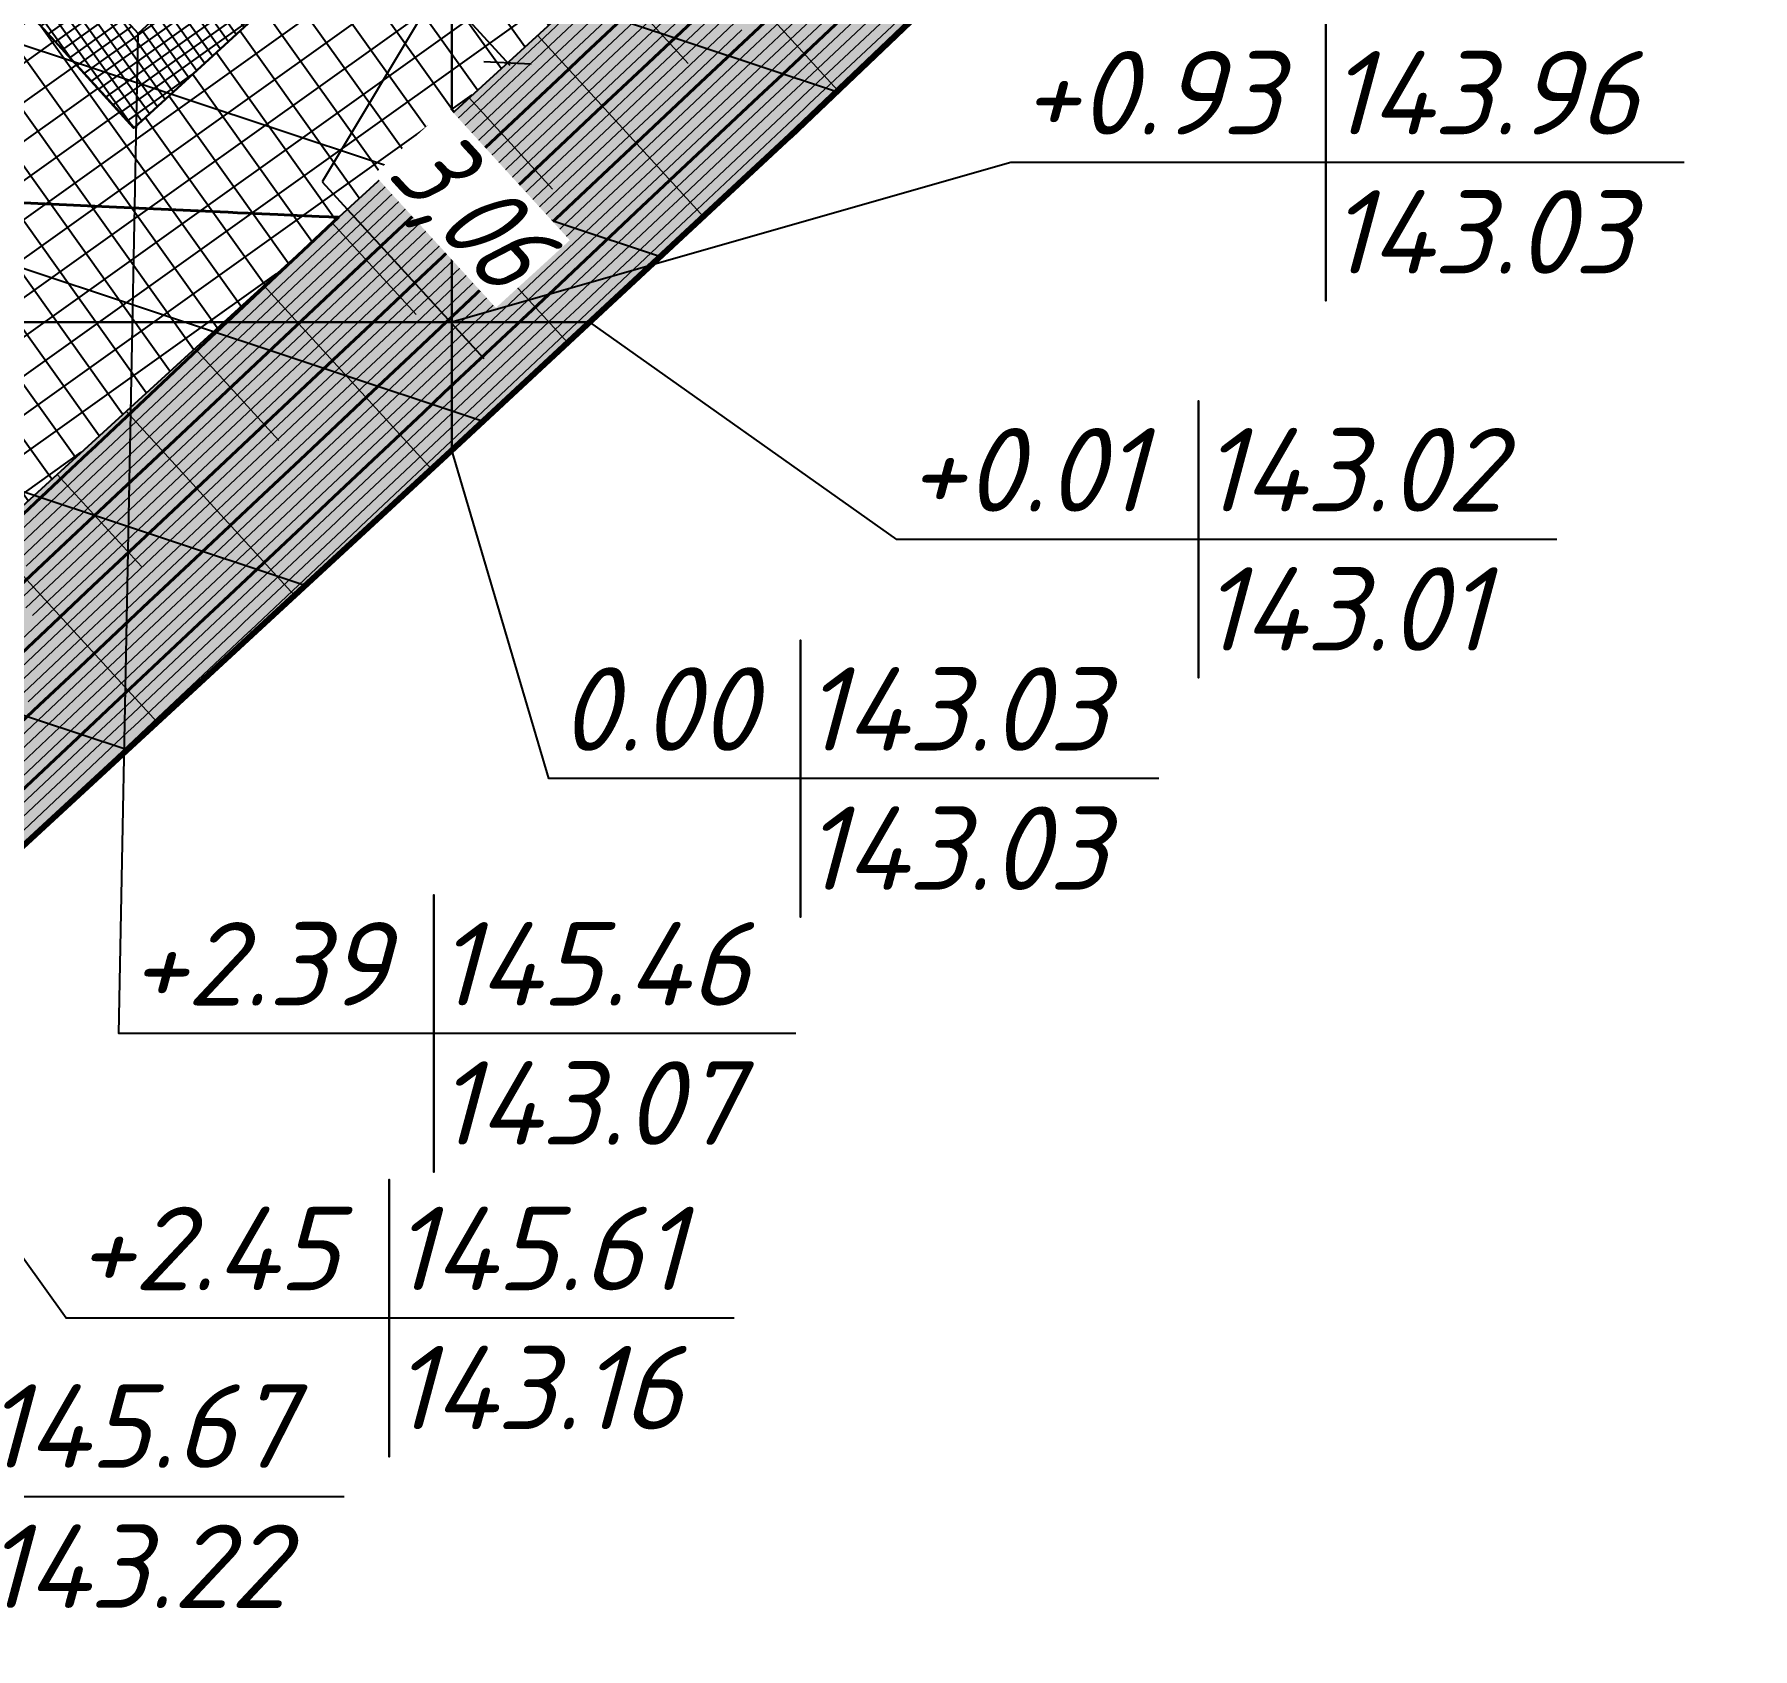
# Model space of a CAD drawing. Header units: metres. Extents: x 2302534 to 2308412, y 452340 to 454783.
# Drawn here: x 2308068.33 to 2308094.05, y 454446.89 to 454471.06 of the extents above; entities that cross this region are included whole.
import ezdxf

# ---------------------------------------------------------------- set-up
doc = ezdxf.new("R2010")
doc.units = ezdxf.units.M
doc.linetypes.add('ACAD_ISO02W100', pattern=[15, 12, -3])
for name, color, linetype, lineweight in [('280_ПОР_Откосы планировки', 250, 'Continuous', 20), ('ГП_АД том 3.2.6', 250, 'Continuous', 40), ('ГП_Борт_БР100.20.8', 15, 'Continuous', 30), ('ГП_ВП', 1, 'Continuous', 40), ('ГП_Границы ЗУ', 1, 'Continuous', 50), ('ПП_Дорога_Покрытия_Откос', 3, 'Continuous', 9)]:
    doc.layers.add(name, color=color, linetype=linetype, lineweight=lineweight)
for name, color, linetype in [('АД_серый', 250, 'Continuous'), ('ГП_здания', 7, 'Continuous'), ('ГП_ПЗМ', 7, 'Continuous'), ('ГП_ПЗМ @ 0.5 (1)', 7, 'Continuous'), ('ГП_Размеры проезд', 7, 'Continuous'), ('ПП_Дорога_Покрытия_Газон', 3, 'Continuous')]:
    doc.layers.add(name, color=color, linetype=linetype)
doc.layers.add('ГП_Штриховка отмостки', color=7, linetype='Continuous', true_color=0xfbfccf)
doc.styles.add('ASML', font='isocpeui.ttf')
doc.styles.add('Ck_rus', font='isocpeur.ttf', dxfattribs={"width": 0.8, "oblique": 15, "height": 2.5})
doc.styles.add('СПДС', font='isocpeur.ttf')
doc.dimstyles.new('Ck_Линейный р-р', dxfattribs={"dimscale": 0, "dimtxt": 2.5, "dimasz": 1, "dimexe": 0.5, "dimexo": 0.5, "dimtad": 1, "dimzin": 1, "dimtxsty": 'Ck_rus', "dimblk": 'OBLIQUE', "dimcen": 0, "dimdle": 0.1, "dimadec": 0, "dimazin": 0, "dimtfac": 1, "dimtofl": 0, "dimtmove": 1, "dimatfit": 3, "dimfxl": 1, "dimarcsym": 0})

# ---------------------------------------------------------------- blocks, each defined once
blk = doc.blocks.new('АД 3.2.6')
at = {"layer": 'АД_серый'}
h = blk.add_hatch(dxfattribs=at)
h.set_pattern_fill('ANSI37', color=256, scale=0.25)
h.set_pattern_definition([(45, (-2306981.54755, -453219.10406), (-0.56126600757, 0.56126600757), []), (135, (-2306981.54755, -453219.10406), (-0.56126600757, -0.56126600757), [])])
edge = h.paths.add_edge_path()
edge.add_line((1447.455, 1552.309), (1448.993, 1553.496))
edge.add_line((1448.993, 1553.496), (1448.069, 1554.678))
edge.add_line((1448.069, 1554.678), (1446.517, 1553.48))
edge.add_arc((1539.264, 1427.399), 156.52, 126.33875, 128.59765)
edge.add_line((1441.62, 1549.726), (1440.286, 1548.661))
edge.add_line((1440.286, 1548.661), (1432.438, 1542.427))
edge.add_line((1432.438, 1542.427), (1424.532, 1535.683))
edge.add_line((1424.532, 1535.683), (1399.624, 1514.545))
edge.add_line((1399.624, 1514.545), (1338.629, 1462.78))
edge.add_line((1338.629, 1462.78), (1277.634, 1411.016))
edge.add_arc((2570.054, -111.698), 1997.25, 130.323304, 132.475114)
edge.add_line((1221.371, 1361.415), (1158.76, 1304.093))
edge.add_line((1158.76, 1304.093), (1121.882, 1270.33))
edge.add_line((1121.882, 1270.33), (1072.465, 1225.087))
edge.add_line((1072.465, 1225.087), (1074.584, 1224.993))
edge.add_line((1074.584, 1224.993), (1122.895, 1269.223))
edge.add_line((1122.895, 1269.223), (1159.773, 1302.987))
edge.add_line((1159.773, 1302.987), (1222.384, 1360.309))
edge.add_arc((2570.054, -111.698), 1995.75, 130.323304, 132.475114, ccw=False)
edge.add_line((1278.604, 1409.872), (1339.6, 1461.637))
edge.add_line((1339.6, 1461.637), (1400.595, 1513.401))
edge.add_line((1400.595, 1513.401), (1433.38, 1541.224))
edge.add_line((1433.38, 1541.224), (1441.269, 1547.527))
edge.add_line((1441.269, 1547.527), (1442.568, 1548.565))
edge.add_arc((1539.19, 1427.498), 154.897, 126.31553, 128.59291, ccw=False)
blk = doc.blocks.new('A$Cc85c39c8')
at = {"layer": 'ГП_Штриховка отмостки'}
h = blk.add_hatch(dxfattribs=at)
h.set_pattern_fill('ANSI37', color=8, scale=0.05, angle=-189.078)
h.set_pattern_definition([(215.9220205915, (-2304838.7157, -470413.08856), (0.093136027565, -0.128558324777), []), (305.9220205915, (-2304838.7157, -470413.08856), (0.128558324777, 0.093136027565), [])])
h.paths.add_polyline_path([(30.62, 23.829), (37.582, 30.294), (34.248, 33.884), (27.286, 27.42)])
h.paths.add_polyline_path([(30.673, 25.243), (36.169, 30.346), (34.196, 32.471), (28.7, 27.368)], flags=16)
at = {"layer": 'ПП_Дорога_Покрытия_Газон'}
h = blk.add_hatch(dxfattribs=at)
h.set_pattern_fill('ANSI37', color=256, scale=0.15, angle=-9.0787)
h.set_pattern_definition([(35.921269007, (-2304840.47647, -470414.7235), (-0.27940302353, 0.38567863947), []), (125.921269007, (-2304840.47647, -470414.7235), (-0.38567863947, -0.27940302353), [])])
h.paths.add_polyline_path([(31.807, 32.982), (41.572, 42.048), (46.997, 36.209), (40.459, 30.138), (35.716, 35.246), (34.248, 33.884), (37.582, 30.294), (30.612, 23.822), (27.294, 27.428), (25.089, 25.381), (26.415, 23.953), (26.599, 24.123), (28.094, 22.506), (26.699, 21.217), (25.202, 22.832), (25.385, 23.002), (24.063, 24.429), (19.663, 20.345), (24.344, 15.302), (17.334, 8.8), (12.656, 13.839), (6.426, 8.055), (9.352, 4.904), (0.557, -3.26), (-3.049, 0.624), (13.075, 15.592), (12.394, 16.325), (-4.462, 0.676), (0.504, -4.674), (15.529, 9.274), (17.32, 7.344), (48.412, 36.156), (41.622, 43.459), (31.127, 33.715)])
h.paths.add_polyline_path([(30.027, 32.695), (13.494, 17.346), (14.174, 16.613), (30.708, 31.962)], flags=17)
at = {"layer": 'ГП_Борт_БР100.20.8'}
blk.add_lwpolyline([(14.174, 16.613), (30.708, 31.962), (29.007, 33.794), (30.106, 34.814), (31.807, 32.982), (41.572, 42.048), (42.252, 41.317), (46.995, 36.208), (40.459, 30.138), (35.716, 35.247), (34.248, 33.884), (37.582, 30.294), (30.62, 23.829), (27.286, 27.42)], dxfattribs=at)
at = {"layer": 'ПП_Дорога_Покрытия_Газон'}
blk.add_lwpolyline([(17.32, 7.344), (48.412, 36.156), (41.622, 43.459), (31.127, 33.715), (31.807, 32.982), (41.572, 42.048), (46.997, 36.209), (40.459, 30.138), (35.715, 35.246), (34.248, 33.884), (37.582, 30.294), (30.612, 23.822), (27.294, 27.428)], dxfattribs=at)
blk = doc.blocks.new('Откос Компрессорная 4')
at = {"layer": 'ПП_Дорога_Покрытия_Откос'}
h = blk.add_hatch(dxfattribs=at)
h.set_pattern_fill('GRASS', color=110, scale=0.02, style=0)
h.paths.add_polyline_path([(2308038.292, 454442.697), (2308039.507, 454441.369), (2308054.628, 454455.212), (2308056.404, 454453.268), (2308087.696, 454481.866), (2308081.296, 454488.847), (2308083.557, 454490.921), (2308090.113, 454484.082), (2308090.218, 454483.964), (2308090.317, 454483.841), (2308090.41, 454483.714), (2308090.496, 454483.582), (2308090.577, 454483.447), (2308090.651, 454483.308), (2308090.718, 454483.165), (2308090.778, 454483.02), (2308090.831, 454482.871), (2308090.877, 454482.721), (2308090.916, 454482.568), (2308090.948, 454482.414), (2308090.972, 454482.258), (2308090.989, 454482.102), (2308090.999, 454481.944), (2308091, 454481.787), (2308090.995, 454481.629), (2308090.982, 454481.472), (2308090.961, 454481.316), (2308090.933, 454481.161), (2308090.898, 454481.008), (2308090.855, 454480.856), (2308090.806, 454480.706), (2308090.749, 454480.559), (2308090.685, 454480.415), (2308090.615, 454480.274), (2308090.538, 454480.137), (2308090.454, 454480.003), (2308090.364, 454479.874), (2308090.268, 454479.749), (2308090.167, 454479.629), (2308090.059, 454479.513), (2308089.947, 454479.403), (2308083.549, 454473.258), (2308078.268, 454468.237), (2308066.615, 454457.489), (2308058.953, 454450.48), (2308058.838, 454450.382), (2308058.719, 454450.288), (2308058.597, 454450.2), (2308058.459, 454450.108), (2308058.318, 454450.021), (2308058.173, 454449.942), (2308058.024, 454449.868), (2308057.872, 454449.801), (2308057.718, 454449.742), (2308057.561, 454449.689), (2308057.402, 454449.643), (2308057.241, 454449.604), (2308057.078, 454449.572), (2308056.914, 454449.548), (2308056.75, 454449.531), (2308056.584, 454449.521), (2308056.419, 454449.519), (2308056.253, 454449.524), (2308056.088, 454449.536), (2308055.924, 454449.556), (2308055.76, 454449.583), (2308055.598, 454449.618), (2308055.438, 454449.659), (2308055.279, 454449.708), (2308055.123, 454449.763), (2308054.97, 454449.825), (2308054.819, 454449.895), (2308054.672, 454449.97), (2308054.528, 454450.053), (2308054.528, 454450.055), (2308050.121, 454445.931), (2308042.169, 454438.462), (2308042.042, 454438.351), (2308041.91, 454438.246), (2308041.774, 454438.146), (2308041.634, 454438.053), (2308041.49, 454437.966), (2308041.342, 454437.885), (2308041.19, 454437.811), (2308041.036, 454437.743), (2308040.879, 454437.682), (2308040.719, 454437.628), (2308040.558, 454437.581), (2308040.394, 454437.541), (2308040.229, 454437.508), (2308040.062, 454437.482), (2308039.894, 454437.464), (2308039.726, 454437.453), (2308039.558, 454437.449), (2308039.389, 454437.452), (2308039.221, 454437.463), (2308039.054, 454437.481), (2308038.887, 454437.506), (2308038.722, 454437.539), (2308038.558, 454437.578), (2308038.396, 454437.625), (2308038.236, 454437.679), (2308038.086, 454437.737), (2308037.938, 454437.801), (2308037.793, 454437.871), (2308037.65, 454437.947), (2308037.512, 454438.029), (2308037.376, 454438.117), (2308037.245, 454438.21), (2308037.117, 454438.309), (2308036.994, 454438.413), (2308036.875, 454438.521), (2308036.76, 454438.635), (2308036.651, 454438.753), (2308035.475, 454440.117)])
at = {"layer": '280_ПОР_Откосы планировки', "linetype": 'Continuous', "lineweight": 20}
for p, q in [((2308077.898, 454472.911, 145.432), (2308080.356, 454470.222, 143.003)), ((2308076.879, 454471.98, 145.446), (2308078.117, 454470.625, 144.222)), ((2308075.859, 454471.048, 145.46), (2308078.354, 454468.318, 142.994)), ((2308074.836, 454470.113, 145.473), (2308076.086, 454468.745, 144.238)), ((2308073.813, 454469.178, 145.487), (2308076.317, 454466.438, 143.012)), ((2308072.786, 454468.24, 145.501), (2308074.041, 454466.867, 144.262)), ((2308071.76, 454467.302, 145.515), (2308074.273, 454464.552, 143.032)), ((2308070.73, 454466.36, 145.529), (2308071.988, 454464.983, 144.285)), ((2308069.7, 454465.419, 145.543), (2308072.221, 454462.66, 143.051)), ((2308068.666, 454464.474, 145.557), (2308069.929, 454463.092, 144.309)), ((2308067.632, 454463.529, 145.571), (2308070.163, 454460.761, 143.071))]:
    blk.add_line(p, q, dxfattribs=at)
at = {"layer": '280_ПОР_Откосы планировки', "linetype": 'Continuous', "lineweight": -3}
for points in [[(2308056.404, 454453.268, 145.723), (2308087.696, 454481.866, 145.299)], [(2308083.549, 454473.258, 143.017), (2308078.268, 454468.237, 142.994), (2308066.615, 454457.489, 143.104)]]:
    blk.add_polyline3d(points, dxfattribs=at)
blk = doc.blocks.new('_Oblique')
at = {"color": 0, "linetype": 'ByBlock', "lineweight": -2}
blk.add_line((-0.5, -0.5), (0.5, 0.5), dxfattribs=at)
blk = doc.blocks.new('*D167')
at = {"layer": 'ГП_Размеры проезд', "color": 0, "lineweight": -2, "transparency": 16777216}
for p, q in [((2308073.314, 454472.93), (2308075.444, 454470.6)), ((2308074.379, 454471.765), (2308072.638, 454468.853)), ((2308072.638, 454468.853), (2308075.056, 454466.207))]:
    blk.add_line(p, q, dxfattribs=at)
at = {"layer": 'ГП_Размеры проезд', "color": 0, "lineweight": -2, "transparency": 16777216, "xscale": 0.5, "yscale": 0.5, "zscale": 0.5}
for p, rotation in [((2308073.348, 454472.893), 132.4242929389944), ((2308075.41, 454470.637), 312.4242929389944)]:
    blk.add_blockref('_Oblique', p, dxfattribs=dict(at, rotation=rotation))
at = {"layer": 'ГП_Размеры проезд', "color": 0, "lineweight": 25, "transparency": 16777216, "insert": (2308074.77, 454468.373), "char_height": 1.25, "attachment_point": 5, "rotation": 312.4243, "style": 'Ck_rus', "bg_fill": 3, "box_fill_scale": 1.1, "bg_fill_color": 9, "bg_fill_true_color": 13158600, "bg_fill_transparency": 0}
blk.add_mtext('3,06', dxfattribs=at)
blk = doc.blocks.new('BD_Cart_Mark')
at = {"color": 1, "linetype": 'ByBlock', "lineweight": -2, "transparency": 33554687, "style": 'СПДС'}
for tag, p in [('G_C_H_001', (-4.833, 0.833)), ('G_C_H2_001', (-4.833, -3.333))]:
    blk.add_attdef(tag, p, '', height=2.5, dxfattribs=at)
at = {"color": 26, "linetype": 'ByBlock', "lineweight": -2, "transparency": 33554687, "style": 'СПДС'}
blk.add_attdef('G_C_Red_001', (0.583, 0.833), '', height=2.5, dxfattribs=at)
at = {"color": 176, "linetype": 'ByBlock', "lineweight": -2, "transparency": 33554687, "style": 'СПДС'}
blk.add_attdef('G_C_Black_001', (0.583, -3.333), '', height=2.5, dxfattribs=at)
at = {"color": 214, "linetype": 'ByBlock', "lineweight": -2, "transparency": 33554687, "style": 'СПДС'}
blk.add_attdef('G_C_Dop_001', (0.583, -7.5), '', height=2.5, dxfattribs=at)
blk = doc.blocks.new('ПЗМ_площадка 4')
at = {"layer": 'ГП_ПЗМ', "flags": 128}
for points in [[(58.515, 128.73), (53.152, 128.73), (53.152, 130.805), (53.152, 126.655), (53.152, 128.73), (48.434, 128.73), (40.066, 126.338)], [(45.217, 115.688), (39.797, 115.688), (39.797, 117.763), (39.797, 113.613), (39.797, 115.688), (35.08, 115.688), (35.371, 130.66)], [(56.608, 123.085), (51.244, 123.085), (51.244, 125.16), (51.244, 121.01), (51.244, 123.085), (46.728, 123.085), (42.131, 126.338)], [(50.65, 119.503), (45.287, 119.503), (45.287, 121.578), (45.287, 117.428), (45.287, 119.503), (41.519, 119.503), (40.066, 124.42)], [(44.29, 111.426), (39.129, 111.426), (39.129, 113.501), (39.129, 109.351), (39.129, 111.426), (34.29, 111.426), (27.558, 120.825)], [(38.453, 108.751), (33.034, 108.751), (33.034, 110.826), (33.034, 106.676), (33.034, 108.751), (28.194, 108.751), (23.09, 116.732)]]:
    blk.add_lwpolyline(points, dxfattribs=at)
at = {"layer": 'ГП_ПЗМ @ 0.5 (1)'}
ref = blk.add_blockref('BD_Cart_Mark', (53.152, 128.73), dxfattribs=dict(at, xscale=0.5, yscale=0.5, zscale=0.5))
ref.add_attrib('G_C_Red_001', '143.96', (53.189, 129.147), dxfattribs={"layer": '0', "color": 26, "linetype": 'ByBlock', "lineweight": -2, "transparency": 33554687, "height": 1.25, "style": 'ASML'})
ref.add_attrib('G_C_Black_001', '143.03', (53.189, 127.064), dxfattribs={"layer": '0', "color": 176, "linetype": 'ByBlock', "lineweight": -2, "transparency": 33554687, "height": 1.25, "style": 'ASML'})
ref.add_attrib('G_C_H_001', '+0.93', (48.594, 129.147), dxfattribs={"layer": '0', "color": 5, "linetype": 'ByBlock', "lineweight": -2, "transparency": 33554687, "height": 1.25, "style": 'ASML'})
ref = blk.add_blockref('BD_Cart_Mark', (51.244, 123.085), dxfattribs=dict(at, xscale=0.5, yscale=0.5, zscale=0.5))
ref.add_attrib('G_C_Red_001', '143.02', (51.281, 123.502), dxfattribs={"layer": '0', "color": 26, "linetype": 'ByBlock', "lineweight": -2, "transparency": 33554687, "height": 1.25, "style": 'ASML'})
ref.add_attrib('G_C_Black_001', '143.01', (51.281, 121.418), dxfattribs={"layer": '0', "color": 176, "linetype": 'ByBlock', "lineweight": -2, "transparency": 33554687, "height": 1.25, "style": 'ASML'})
ref.add_attrib('G_C_H_001', '+0.01', (46.887, 123.502), dxfattribs={"layer": '0', "color": 5, "linetype": 'ByBlock', "lineweight": -2, "transparency": 33554687, "height": 1.25, "style": 'ASML'})
ref = blk.add_blockref('BD_Cart_Mark', (45.287, 119.503), dxfattribs=dict(at, xscale=0.5, yscale=0.5, zscale=0.5))
ref.add_attrib('G_C_Red_001', '143.03', (45.324, 119.92), dxfattribs={"layer": '0', "color": 26, "linetype": 'ByBlock', "lineweight": -2, "transparency": 33554687, "height": 1.25, "style": 'ASML'})
ref.add_attrib('G_C_Black_001', '143.03', (45.324, 117.836), dxfattribs={"layer": '0', "color": 176, "linetype": 'ByBlock', "lineweight": -2, "transparency": 33554687, "height": 1.25, "style": 'ASML'})
ref.add_attrib('G_C_H_001', '0.00', (41.678, 119.92), dxfattribs={"layer": '0', "color": 3, "linetype": 'ByBlock', "lineweight": -2, "transparency": 33554687, "height": 1.25, "style": 'ASML'})
ref = blk.add_blockref('BD_Cart_Mark', (39.797, 115.688), dxfattribs=dict(at, xscale=0.5, yscale=0.5, zscale=0.5))
ref.add_attrib('G_C_Red_001', '145.46', (39.834, 116.105), dxfattribs={"layer": '0', "color": 26, "linetype": 'ByBlock', "lineweight": -2, "transparency": 33554687, "height": 1.25, "style": 'ASML'})
ref.add_attrib('G_C_Black_001', '143.07', (39.834, 114.021), dxfattribs={"layer": '0', "color": 176, "linetype": 'ByBlock', "lineweight": -2, "transparency": 33554687, "height": 1.25, "style": 'ASML'})
ref.add_attrib('G_C_H_001', '+2.39', (35.24, 116.105), dxfattribs={"layer": '0', "color": 5, "linetype": 'ByBlock', "lineweight": -2, "transparency": 33554687, "height": 1.25, "style": 'ASML'})
ref = blk.add_blockref('BD_Cart_Mark', (39.129, 111.426), dxfattribs=dict(at, xscale=0.5, yscale=0.5, zscale=0.5))
ref.add_attrib('G_C_Red_001', '145.61', (39.166, 111.843), dxfattribs={"layer": '0', "color": 26, "linetype": 'ByBlock', "lineweight": -2, "transparency": 33554687, "height": 1.25, "style": 'ASML'})
ref.add_attrib('G_C_Black_001', '143.16', (39.166, 109.76), dxfattribs={"layer": '0', "color": 176, "linetype": 'ByBlock', "lineweight": -2, "transparency": 33554687, "height": 1.25, "style": 'ASML'})
ref.add_attrib('G_C_H_001', '+2.45', (34.449, 111.843), dxfattribs={"layer": '0', "color": 5, "linetype": 'ByBlock', "lineweight": -2, "transparency": 33554687, "height": 1.25, "style": 'ASML'})
ref = blk.add_blockref('BD_Cart_Mark', (33.034, 108.751), dxfattribs=dict(at, xscale=0.5, yscale=0.5, zscale=0.5))
ref.add_attrib('G_C_Red_001', '145.67', (33.071, 109.184), dxfattribs={"layer": '0', "color": 26, "linetype": 'ByBlock', "lineweight": -2, "transparency": 33554687, "height": 1.25, "style": 'ASML'})
ref.add_attrib('G_C_Black_001', '143.22', (33.071, 107.084), dxfattribs={"layer": '0', "color": 176, "linetype": 'ByBlock', "lineweight": -2, "transparency": 33554687, "height": 1.25, "style": 'ASML'})
ref.add_attrib('G_C_H_001', '+2.45', (28.354, 109.168), dxfattribs={"layer": '0', "color": 5, "linetype": 'ByBlock', "lineweight": -2, "transparency": 33554687, "height": 1.25, "style": 'ASML'})

msp = doc.modelspace()

# ---------------------------------------------------------------- hatches: boundary and pattern name
at = {"layer": 'ГП_ПЗМ'}
h = msp.add_hatch(dxfattribs=at)
h.set_pattern_fill('ANSI31', color=1, angle=5156.6201562, style=0)
h.paths.add_polyline_path([(2308087.546, 454486.754), (2308090.113, 454484.082), (2308089.947, 454479.403), (2308084.867, 454481.99), (2308081.511, 454485.655), (2308078.269, 454486.754), (2308080.958, 454489.216), (2308081.296, 454488.847), (2308083.557, 454490.921)])
h.paths.add_polyline_path([(2308074.577, 454464.836), (2308076.643, 454466.754), (2308077.851, 454467.877)], flags=17)
h.paths.add_polyline_path([(2308038.292, 454442.697), (2308034.578, 454446.753), (2308039.022, 454446.754), (2308038.079, 454445.89), (2308039.632, 454444.194), (2308042.428, 454446.754), (2308051.009, 454446.754), (2308042.158, 454438.462), (2308036.662, 454438.753), (2308036.132, 454439.362), (2308035.475, 454440.117)])
h.paths.add_polyline_path([(2308080.497, 454477.996), (2308084.867, 454481.99), (2308081.511, 454485.655), (2308077.145, 454481.657)], flags=16)
h.paths.add_polyline_path([(2308073.455, 454478.279), (2308074.577, 454477.054), (2308080.497, 454477.996), (2308077.145, 454481.545), (2308077.328, 454485.893), (2308056.424, 454466.754), (2308077.851, 454467.877), (2308089.947, 454479.403), (2308084.291, 454481.463), (2308080.497, 454477.996), (2308074.577, 454475.375), (2308069.882, 454471.075), (2308067.924, 454473.214)])
h.paths.add_polyline_path([(2308054.577, 454465.063), (2308034.578, 454446.753), (2308039.022, 454446.754), (2308045.455, 454452.643), (2308047.007, 454450.948), (2308042.428, 454446.754), (2308051.009, 454446.754), (2308054.577, 454450.057), (2308054.577, 454460.453), (2308054.303, 454460.753), (2308054.577, 454461.004)])
h.paths.add_polyline_path([(2308058.953, 454450.48), (2308054.577, 454450.057), (2308054.577, 454460.453), (2308057.601, 454457.148), (2308062.07, 454461.241), (2308058.777, 454464.838), (2308054.577, 454461.004), (2308054.577, 454465.063), (2308056.424, 454466.754), (2308077.851, 454467.877), (2308074.577, 454464.836), (2308058.953, 454450.48)])
h.paths.add_polyline_path([(2308080.497, 454477.996), (2308084.867, 454481.99), (2308081.511, 454485.655), (2308077.145, 454481.657)], flags=17)
h.paths.add_polyline_path([(2308064.748, 454468.687), (2308065.897, 454467.43), (2308066.931, 454468.373), (2308065.784, 454469.631)], flags=16)

# ---------------------------------------------------------------- linework, layer by layer
at = {"layer": 'ГП_ВП', "color": 1, "linetype": 'Continuous', "lineweight": 20, "flags": 128}
for points, elevation in [([(2308067.871, 454463.195), (2308069.34, 454464.579), (2308069.505, 454464.735), (2308070.989, 454466.132), (2308071.139, 454466.274), (2308072.637, 454467.685), (2308072.774, 454467.813), (2308074.286, 454469.238), (2308074.408, 454469.352), (2308075.935, 454470.79), (2308076.051, 454470.899), (2308077.703, 454472.456), (2308077.802, 454472.549), (2308079.471, 454474.121), (2308079.554, 454474.199), (2308081.239, 454475.786), (2308081.299, 454475.843), (2308082.853, 454477.306), (2308082.899, 454477.349), (2308084.467, 454478.826), (2308084.498, 454478.855), (2308086.081, 454480.346), (2308086.097, 454480.361), (2308087.641, 454481.815)], 145.3), ([(2308067.704, 454463.244), (2308069.239, 454464.69), (2308069.338, 454464.783), (2308070.887, 454466.243), (2308070.972, 454466.322), (2308072.536, 454467.795), (2308072.606, 454467.861), (2308074.185, 454469.348), (2308074.24, 454469.4), (2308075.834, 454470.901), (2308075.877, 454470.942), (2308077.602, 454472.566), (2308077.628, 454472.591), (2308079.37, 454474.232), (2308079.379, 454474.24), (2308080.259, 454475.069)], 145.4), ([(2308067.704, 454463.244), (2308069.239, 454464.69), (2308069.338, 454464.783), (2308070.887, 454466.243), (2308070.972, 454466.322), (2308072.536, 454467.795), (2308072.606, 454467.861), (2308074.185, 454469.348), (2308074.24, 454469.4), (2308075.834, 454470.901), (2308075.877, 454470.942), (2308077.602, 454472.566)], 145.4), ([(2308067.871, 454463.195), (2308069.34, 454464.579), (2308069.505, 454464.735), (2308070.989, 454466.132), (2308071.139, 454466.274), (2308072.637, 454467.685), (2308072.774, 454467.813), (2308074.286, 454469.238), (2308074.408, 454469.352), (2308075.935, 454470.79), (2308076.051, 454470.899), (2308077.703, 454472.456)], 145.3), ([(2308068.037, 454463.146), (2308069.441, 454464.468), (2308069.672, 454464.686), (2308071.09, 454466.021), (2308071.306, 454466.225), (2308072.739, 454467.574), (2308072.941, 454467.764), (2308074.387, 454469.127), (2308074.575, 454469.304), (2308076.036, 454470.68), (2308076.224, 454470.856), (2308077.804, 454472.345)], 145.2), ([(2308068.037, 454463.146), (2308069.441, 454464.468), (2308069.672, 454464.686), (2308071.09, 454466.021), (2308071.306, 454466.225), (2308072.739, 454467.574), (2308072.941, 454467.764), (2308074.387, 454469.127), (2308074.575, 454469.304), (2308076.036, 454470.68), (2308076.224, 454470.856), (2308077.804, 454472.345)], 145.2), ([(2308068.204, 454463.097), (2308069.542, 454464.358), (2308069.839, 454464.637), (2308071.191, 454465.91), (2308071.473, 454466.176), (2308072.84, 454467.463), (2308073.108, 454467.716), (2308074.489, 454469.016), (2308074.742, 454469.255), (2308076.137, 454470.569), (2308076.397, 454470.813), (2308077.905, 454472.234)], 145.1), ([(2308068.204, 454463.097), (2308069.542, 454464.358), (2308069.839, 454464.637), (2308071.191, 454465.91), (2308071.473, 454466.176), (2308072.84, 454467.463), (2308073.108, 454467.716), (2308074.489, 454469.016), (2308074.742, 454469.255), (2308076.137, 454470.569), (2308076.397, 454470.813), (2308077.905, 454472.234)], 145.1), ([(2308067.459, 454459.923), (2308068.567, 454460.967), (2308069.108, 454461.476), (2308070.204, 454462.509), (2308070.757, 454463.029), (2308071.841, 454464.05), (2308072.405, 454464.582), (2308073.478, 454465.592), (2308074.054, 454466.135), (2308075.115, 454467.134), (2308075.703, 454467.687), (2308076.752, 454468.675), (2308077.352, 454469.24), (2308078.474, 454470.297), (2308079.12, 454470.905), (2308080.239, 454471.96)], 143.9), ([(2308067.459, 454459.923), (2308068.567, 454460.967), (2308069.108, 454461.476), (2308070.204, 454462.509), (2308070.757, 454463.029), (2308071.841, 454464.05), (2308072.405, 454464.582), (2308073.478, 454465.592), (2308074.054, 454466.135), (2308075.115, 454467.134), (2308075.703, 454467.687), (2308076.752, 454468.675), (2308077.352, 454469.24), (2308078.474, 454470.297), (2308079.12, 454470.905), (2308080.239, 454471.96)], 143.9), ([(2308067.56, 454459.813), (2308068.734, 454460.918), (2308069.209, 454461.365), (2308070.371, 454462.46), (2308070.858, 454462.918), (2308072.008, 454464.002), (2308072.507, 454464.471), (2308073.645, 454465.543), (2308074.155, 454466.024), (2308075.282, 454467.085), (2308075.804, 454467.577), (2308076.919, 454468.627), (2308077.453, 454469.129), (2308078.647, 454470.254), (2308079.221, 454470.795), (2308080.413, 454471.918)], 143.8), ([(2308067.56, 454459.813), (2308068.734, 454460.918), (2308069.209, 454461.365), (2308070.371, 454462.46), (2308070.858, 454462.918), (2308072.008, 454464.002), (2308072.507, 454464.471), (2308073.645, 454465.543), (2308074.155, 454466.024), (2308075.282, 454467.085), (2308075.804, 454467.577), (2308076.919, 454468.627), (2308077.453, 454469.129), (2308078.647, 454470.254), (2308079.221, 454470.795), (2308080.413, 454471.918)], 143.8), ([(2308067.661, 454459.702), (2308068.9, 454460.869), (2308069.31, 454461.255), (2308070.538, 454462.411), (2308070.959, 454462.807), (2308072.175, 454463.953), (2308072.608, 454464.36), (2308073.812, 454465.495), (2308074.256, 454465.913), (2308075.449, 454467.037), (2308075.905, 454467.466), (2308077.086, 454468.578), (2308077.554, 454469.019), (2308078.82, 454470.211), (2308079.322, 454470.684), (2308080.587, 454471.875)], 143.7), ([(2308067.661, 454459.702), (2308068.9, 454460.869), (2308069.31, 454461.255), (2308070.538, 454462.411), (2308070.959, 454462.807), (2308072.175, 454463.953), (2308072.608, 454464.36), (2308073.812, 454465.495), (2308074.256, 454465.913), (2308075.449, 454467.037), (2308075.905, 454467.466), (2308077.086, 454468.578), (2308077.554, 454469.019), (2308078.82, 454470.211), (2308079.322, 454470.684), (2308080.587, 454471.875)], 143.7), ([(2308067.763, 454459.591), (2308069.067, 454460.82), (2308069.411, 454461.144), (2308070.704, 454462.362), (2308071.06, 454462.697), (2308072.342, 454463.904), (2308072.709, 454464.25), (2308073.979, 454465.446), (2308074.358, 454465.802), (2308075.617, 454466.988), (2308076.006, 454467.355), (2308077.254, 454468.53), (2308077.655, 454468.908), (2308078.993, 454470.168), (2308079.423, 454470.573), (2308080.761, 454471.833)], 143.6), ([(2308067.763, 454459.591), (2308069.067, 454460.82), (2308069.411, 454461.144), (2308070.704, 454462.362), (2308071.06, 454462.697), (2308072.342, 454463.904), (2308072.709, 454464.25), (2308073.979, 454465.446), (2308074.358, 454465.802), (2308075.617, 454466.988), (2308076.006, 454467.355), (2308077.254, 454468.53), (2308077.655, 454468.908), (2308078.993, 454470.168), (2308079.423, 454470.573), (2308080.761, 454471.833)], 143.6), ([(2308068.096, 454462.583), (2308068.537, 454462.999), (2308069.745, 454464.136), (2308070.173, 454464.539), (2308071.393, 454465.689), (2308071.808, 454466.079), (2308073.042, 454467.242), (2308073.442, 454467.619), (2308074.691, 454468.795), (2308075.077, 454469.159), (2308076.34, 454470.347), (2308076.743, 454470.727), (2308078.108, 454472.013)], 144.9), ([(2308068.096, 454462.583), (2308068.537, 454462.999), (2308069.745, 454464.136), (2308070.173, 454464.539), (2308071.393, 454465.689), (2308071.808, 454466.079), (2308073.042, 454467.242), (2308073.442, 454467.619), (2308074.691, 454468.795), (2308075.077, 454469.159), (2308076.34, 454470.347), (2308076.743, 454470.727), (2308078.108, 454472.013)], 144.9), ([(2308068.197, 454462.473), (2308068.704, 454462.95), (2308069.846, 454464.025), (2308070.339, 454464.49), (2308071.495, 454465.578), (2308071.975, 454466.03), (2308073.143, 454467.131), (2308073.61, 454467.57), (2308074.792, 454468.684), (2308075.245, 454469.11), (2308076.441, 454470.237), (2308076.916, 454470.684), (2308078.209, 454471.902)], 144.8), ([(2308068.197, 454462.473), (2308068.704, 454462.95), (2308069.846, 454464.025), (2308070.339, 454464.49), (2308071.495, 454465.578), (2308071.975, 454466.03), (2308073.143, 454467.131), (2308073.61, 454467.57), (2308074.792, 454468.684), (2308075.245, 454469.11), (2308076.441, 454470.237), (2308076.916, 454470.684), (2308078.209, 454471.902)], 144.8), ([(2308068.298, 454462.362), (2308068.871, 454462.901), (2308069.947, 454463.915), (2308070.506, 454464.441), (2308071.596, 454465.468), (2308072.142, 454465.982), (2308073.245, 454467.02), (2308073.777, 454467.522), (2308074.893, 454468.573), (2308075.412, 454469.062), (2308076.542, 454470.126), (2308077.089, 454470.641), (2308078.31, 454471.791)], 144.7), ([(2308068.298, 454462.362), (2308068.871, 454462.901), (2308069.947, 454463.915), (2308070.506, 454464.441), (2308071.596, 454465.468), (2308072.142, 454465.982), (2308073.245, 454467.02), (2308073.777, 454467.522), (2308074.893, 454468.573), (2308075.412, 454469.062), (2308076.542, 454470.126), (2308077.089, 454470.641), (2308078.31, 454471.791)], 144.7), ([(2308067.402, 454461.312), (2308068.399, 454462.251), (2308069.037, 454462.852), (2308070.048, 454463.804), (2308070.673, 454464.393), (2308071.697, 454465.357), (2308072.309, 454465.933), (2308073.346, 454466.91), (2308073.944, 454467.473), (2308074.995, 454468.462), (2308075.58, 454469.013), (2308076.643, 454470.015), (2308077.262, 454470.598), (2308078.411, 454471.681)], 144.6), ([(2308067.402, 454461.312), (2308068.399, 454462.251), (2308069.037, 454462.852), (2308070.048, 454463.804), (2308070.673, 454464.393), (2308071.697, 454465.357), (2308072.309, 454465.933), (2308073.346, 454466.91), (2308073.944, 454467.473), (2308074.995, 454468.462), (2308075.58, 454469.013), (2308076.643, 454470.015), (2308077.262, 454470.598), (2308078.411, 454471.681)], 144.6), ([(2308067.965, 454459.37), (2308069.4, 454460.721), (2308069.614, 454460.922), (2308071.038, 454462.264), (2308071.263, 454462.475), (2308072.676, 454463.806), (2308072.911, 454464.028), (2308074.313, 454465.349), (2308074.56, 454465.581), (2308075.951, 454466.891), (2308076.209, 454467.134), (2308077.589, 454468.433), (2308077.858, 454468.687), (2308079.339, 454470.082), (2308079.626, 454470.352), (2308081.109, 454471.749)], 143.4), ([(2308067.965, 454459.37), (2308069.4, 454460.721), (2308069.614, 454460.922), (2308071.038, 454462.264), (2308071.263, 454462.475), (2308072.676, 454463.806), (2308072.911, 454464.028), (2308074.313, 454465.349), (2308074.56, 454465.581), (2308075.951, 454466.891), (2308076.209, 454467.134), (2308077.589, 454468.433), (2308077.858, 454468.687), (2308079.339, 454470.082), (2308079.626, 454470.352), (2308081.109, 454471.749)], 143.4), ([(2308068.066, 454459.259), (2308069.567, 454460.672), (2308069.715, 454460.812), (2308071.205, 454462.215), (2308071.364, 454462.365), (2308072.843, 454463.757), (2308073.012, 454463.917), (2308074.48, 454465.3), (2308074.661, 454465.47), (2308076.118, 454466.842), (2308076.31, 454467.023), (2308077.756, 454468.385), (2308077.959, 454468.576), (2308079.512, 454470.039), (2308079.727, 454470.241), (2308081.283, 454471.707)], 143.3), ([(2308068.066, 454459.259), (2308069.567, 454460.672), (2308069.715, 454460.812), (2308071.205, 454462.215), (2308071.364, 454462.365), (2308072.843, 454463.757), (2308073.012, 454463.917), (2308074.48, 454465.3), (2308074.661, 454465.47), (2308076.118, 454466.842), (2308076.31, 454467.023), (2308077.756, 454468.385), (2308077.959, 454468.576), (2308079.512, 454470.039), (2308079.727, 454470.241), (2308081.283, 454471.707)], 143.3), ([(2308068.167, 454459.148), (2308069.733, 454460.623), (2308069.816, 454460.701), (2308071.371, 454462.166), (2308071.465, 454462.254), (2308073.009, 454463.708), (2308073.114, 454463.807), (2308074.647, 454465.251), (2308074.762, 454465.359), (2308076.286, 454466.794), (2308076.411, 454466.912), (2308077.923, 454468.337), (2308078.06, 454468.465), (2308079.686, 454469.996), (2308079.828, 454470.13), (2308081.457, 454471.665)], 143.2), ([(2308068.167, 454459.148), (2308069.733, 454460.623), (2308069.816, 454460.701), (2308071.371, 454462.166), (2308071.465, 454462.254), (2308073.009, 454463.708), (2308073.114, 454463.807), (2308074.647, 454465.251), (2308074.762, 454465.359), (2308076.286, 454466.794), (2308076.411, 454466.912), (2308077.923, 454468.337), (2308078.06, 454468.465), (2308079.686, 454469.996), (2308079.828, 454470.13), (2308081.457, 454471.665)], 143.2), ([(2308068.269, 454459.037), (2308069.9, 454460.574), (2308069.917, 454460.59), (2308071.538, 454462.117), (2308071.566, 454462.143), (2308073.176, 454463.66), (2308073.215, 454463.696), (2308074.815, 454465.203), (2308074.864, 454465.249), (2308076.453, 454466.745), (2308076.512, 454466.802), (2308078.091, 454468.288), (2308078.161, 454468.354), (2308079.859, 454469.953), (2308079.929, 454470.02), (2308081.631, 454471.623)], 143.1), ([(2308068.269, 454459.037), (2308069.9, 454460.574), (2308069.917, 454460.59), (2308071.538, 454462.117), (2308071.566, 454462.143), (2308073.176, 454463.66), (2308073.215, 454463.696), (2308074.815, 454465.203), (2308074.864, 454465.249), (2308076.453, 454466.745), (2308076.512, 454466.802), (2308078.091, 454468.288), (2308078.161, 454468.354), (2308079.859, 454469.953), (2308079.929, 454470.02), (2308081.631, 454471.623)], 143.1), ([(2308067.735, 454461.213), (2308068.602, 454462.03), (2308069.371, 454462.754), (2308070.251, 454463.583), (2308071.007, 454464.295), (2308071.899, 454465.135), (2308072.643, 454465.836), (2308073.548, 454466.688), (2308074.279, 454467.376), (2308075.197, 454468.241), (2308075.914, 454468.917), (2308076.846, 454469.794), (2308077.608, 454470.512), (2308078.614, 454471.459)], 144.4), ([(2308067.735, 454461.213), (2308068.602, 454462.03), (2308069.371, 454462.754), (2308070.251, 454463.583), (2308071.007, 454464.295), (2308071.899, 454465.135), (2308072.643, 454465.836), (2308073.548, 454466.688), (2308074.279, 454467.376), (2308075.197, 454468.241), (2308075.914, 454468.917), (2308076.846, 454469.794), (2308077.608, 454470.512), (2308078.614, 454471.459)], 144.4), ([(2308067.901, 454461.164), (2308068.703, 454461.919), (2308069.538, 454462.705), (2308070.352, 454463.472), (2308071.174, 454464.246), (2308072.001, 454465.025), (2308072.81, 454465.787), (2308073.649, 454466.577), (2308074.446, 454467.328), (2308075.298, 454468.13), (2308076.082, 454468.868), (2308076.947, 454469.683), (2308077.781, 454470.469), (2308078.715, 454471.348)], 144.3), ([(2308067.901, 454461.164), (2308068.703, 454461.919), (2308069.538, 454462.705), (2308070.352, 454463.472), (2308071.174, 454464.246), (2308072.001, 454465.025), (2308072.81, 454465.787), (2308073.649, 454466.577), (2308074.446, 454467.328), (2308075.298, 454468.13), (2308076.082, 454468.868), (2308076.947, 454469.683), (2308077.781, 454470.469), (2308078.715, 454471.348)], 144.3), ([(2308068.068, 454461.115), (2308068.804, 454461.808), (2308069.704, 454462.656), (2308070.453, 454463.361), (2308071.341, 454464.197), (2308072.102, 454464.914), (2308072.977, 454465.738), (2308073.751, 454466.467), (2308074.613, 454467.279), (2308075.399, 454468.02), (2308076.249, 454468.82), (2308077.048, 454469.572), (2308077.955, 454470.426), (2308078.816, 454471.238)], 144.2), ([(2308068.068, 454461.115), (2308068.804, 454461.808), (2308069.704, 454462.656), (2308070.453, 454463.361), (2308071.341, 454464.197), (2308072.102, 454464.914), (2308072.977, 454465.738), (2308073.751, 454466.467), (2308074.613, 454467.279), (2308075.399, 454468.02), (2308076.249, 454468.82), (2308077.048, 454469.572), (2308077.955, 454470.426), (2308078.816, 454471.238)], 144.2), ([(2308068.234, 454461.066), (2308068.905, 454461.698), (2308069.871, 454462.607), (2308070.554, 454463.25), (2308071.508, 454464.148), (2308072.203, 454464.803), (2308073.144, 454465.689), (2308073.852, 454466.356), (2308074.78, 454467.231), (2308075.5, 454467.909), (2308076.417, 454468.772), (2308077.149, 454469.462), (2308078.128, 454470.383), (2308078.917, 454471.127)], 144.1), ([(2308068.234, 454461.066), (2308068.905, 454461.698), (2308069.871, 454462.607), (2308070.554, 454463.25), (2308071.508, 454464.148), (2308072.203, 454464.803), (2308073.144, 454465.689), (2308073.852, 454466.356), (2308074.78, 454467.231), (2308075.5, 454467.909), (2308076.417, 454468.772), (2308077.149, 454469.462), (2308078.128, 454470.383), (2308078.917, 454471.127)], 144.1)]:
    msp.add_lwpolyline(points, dxfattribs=dict(at, elevation=elevation))
at = {"layer": 'ГП_ВП', "color": 1, "linetype": 'Continuous', "lineweight": 40, "flags": 128}
for points, elevation in [([(2308067.995, 454462.694), (2308068.371, 454463.048), (2308069.643, 454464.247), (2308070.006, 454464.588), (2308071.292, 454465.8), (2308071.64, 454466.128), (2308072.941, 454467.353), (2308073.275, 454467.667), (2308074.59, 454468.905), (2308074.91, 454469.207), (2308076.239, 454470.458), (2308076.57, 454470.77), (2308078.007, 454472.123)], 145), ([(2308067.995, 454462.694), (2308068.371, 454463.048), (2308069.643, 454464.247), (2308070.006, 454464.588), (2308071.292, 454465.8), (2308071.64, 454466.128), (2308072.941, 454467.353), (2308073.275, 454467.667), (2308074.59, 454468.905), (2308074.91, 454469.207), (2308076.239, 454470.458), (2308076.57, 454470.77), (2308078.007, 454472.123)], 145), ([(2308067.358, 454460.034), (2308068.401, 454461.016), (2308069.007, 454461.587), (2308070.038, 454462.558), (2308070.655, 454463.14), (2308071.674, 454464.099), (2308072.304, 454464.692), (2308073.311, 454465.641), (2308073.953, 454466.245), (2308074.948, 454467.182), (2308075.602, 454467.798), (2308076.584, 454468.723), (2308077.25, 454469.351), (2308078.301, 454470.34), (2308079.019, 454471.016), (2308080.065, 454472.002)], 144), ([(2308067.358, 454460.034), (2308068.401, 454461.016), (2308069.007, 454461.587), (2308070.038, 454462.558), (2308070.655, 454463.14), (2308071.674, 454464.099), (2308072.304, 454464.692), (2308073.311, 454465.641), (2308073.953, 454466.245), (2308074.948, 454467.182), (2308075.602, 454467.798), (2308076.584, 454468.723), (2308077.25, 454469.351), (2308078.301, 454470.34), (2308079.019, 454471.016), (2308080.065, 454472.002)], 144), ([(2308067.864, 454459.48), (2308069.234, 454460.77), (2308069.513, 454461.033), (2308070.871, 454462.313), (2308071.161, 454462.586), (2308072.509, 454463.855), (2308072.81, 454464.139), (2308074.146, 454465.397), (2308074.459, 454465.692), (2308075.784, 454466.939), (2308076.108, 454467.244), (2308077.421, 454468.482), (2308077.756, 454468.797), (2308079.166, 454470.125), (2308079.525, 454470.463), (2308080.935, 454471.791)], 143.5), ([(2308067.864, 454459.48), (2308069.234, 454460.77), (2308069.513, 454461.033), (2308070.871, 454462.313), (2308071.161, 454462.586), (2308072.509, 454463.855), (2308072.81, 454464.139), (2308074.146, 454465.397), (2308074.459, 454465.692), (2308075.784, 454466.939), (2308076.108, 454467.244), (2308077.421, 454468.482), (2308077.756, 454468.797), (2308079.166, 454470.125), (2308079.525, 454470.463), (2308080.935, 454471.791)], 143.5), ([(2308067.568, 454461.262), (2308068.501, 454462.14), (2308069.204, 454462.803), (2308070.149, 454463.693), (2308070.84, 454464.344), (2308071.798, 454465.246), (2308072.476, 454465.884), (2308073.447, 454466.799), (2308074.111, 454467.425), (2308075.096, 454468.352), (2308075.747, 454468.965), (2308076.744, 454469.905), (2308077.435, 454470.555), (2308078.513, 454471.57)], 144.5), ([(2308067.568, 454461.262), (2308068.501, 454462.14), (2308069.204, 454462.803), (2308070.149, 454463.693), (2308070.84, 454464.344), (2308071.798, 454465.246), (2308072.476, 454465.884), (2308073.447, 454466.799), (2308074.111, 454467.425), (2308075.096, 454468.352), (2308075.747, 454468.965), (2308076.744, 454469.905), (2308077.435, 454470.555), (2308078.513, 454471.57)], 144.5), ([(2308079.641, 454469.542), (2308078.262, 454468.244), (2308078.258, 454468.24), (2308077.628, 454467.646)], 143), ([(2308079.641, 454469.542), (2308078.262, 454468.244), (2308078.258, 454468.24), (2308077.628, 454467.646)], 143), ([(2308067.537, 454463.293), (2308069.137, 454464.8), (2308069.171, 454464.832), (2308070.786, 454466.353), (2308070.805, 454466.371), (2308072.435, 454467.906), (2308072.439, 454467.91), (2308072.878, 454468.323), (2308072.589, 454468.336), (2308072.259, 454468.351), (2308071.97, 454468.364), (2308071.73, 454468.375), (2308071.528, 454468.384), (2308071.369, 454468.391), (2308071.23, 454468.397), (2308071.108, 454468.403), (2308070.999, 454468.407), (2308069.335, 454468.485), (2308067.848, 454468.554)], 145.5), ([(2308067.537, 454463.293), (2308069.137, 454464.8), (2308069.171, 454464.832), (2308070.786, 454466.353), (2308070.805, 454466.371), (2308072.435, 454467.906), (2308072.439, 454467.91), (2308072.878, 454468.323)], 145.5)]:
    msp.add_lwpolyline(points, dxfattribs=dict(at, elevation=elevation))
at = {"layer": 'ГП_Границы ЗУ', "color": 1, "linetype": 'ACAD_ISO02W100', "lineweight": 80}
msp.add_lwpolyline([(2308034.578, 454446.753), (2308038.292, 454442.697), (2308035.475, 454440.117), (2308036.651, 454438.753, 0.41796), (2308042.169, 454438.462), (2308054.528, 454450.053, 0.329939), (2308058.953, 454450.48), (2308067.074, 454457.913), (2308074.563, 454464.819), (2308079.641, 454469.542), (2308084.803, 454474.463), (2308089.947, 454479.403, 0.414053), (2308090.113, 454484.082), (2308083.557, 454490.921), (2308081.296, 454488.847), (2308080.958, 454489.216), (2308070.395, 454479.545), (2308069.382, 454480.651), (2308068.275, 454479.638), (2308069.288, 454478.532), (2308052.649, 454463.298), (2308051.636, 454464.404), (2308050.529, 454463.391), (2308051.542, 454462.285)], format="xyb", close=True, dxfattribs=at)
at = {"layer": 'ГП_ПЗМ'}
for points in [[(2308079.641, 454469.542), (2308089.947, 454479.403), (2308090.113, 454484.073), (2308087.546, 454486.754), (2308078.269, 454486.754), (2308074.577, 454483.374), (2308074.577, 454477.054), (2308075.413, 454476.141), (2308074.577, 454475.375), (2308074.577, 454466.754), (2308076.643, 454466.754)], [(2308073.455, 454478.279), (2308074.577, 454477.054), (2308074.577, 454483.374), (2308056.424, 454466.754), (2308074.577, 454466.754), (2308074.577, 454475.375), (2308069.882, 454471.075), (2308067.924, 454473.214)], [(2308074.577, 454464.836), (2308074.577, 454466.754), (2308056.424, 454466.754), (2308054.577, 454465.063), (2308054.577, 454461.004), (2308058.777, 454464.838), (2308062.07, 454461.241), (2308057.601, 454457.148), (2308054.577, 454460.453), (2308054.577, 454450.057), (2308058.953, 454450.48)], [(2308074.577, 454464.836), (2308076.643, 454466.754), (2308074.577, 454466.754)]]:
    msp.add_lwpolyline(points, close=True, dxfattribs=at)

# ---------------------------------------------------------------- block references
msp.add_blockref('Откос Компрессорная 4', (0, 0))
at = {"layer": 'ГП_АД том 3.2.6'}
msp.add_blockref('АД 3.2.6', (2306959.994, 453221.76), dxfattribs=at)
at = {"layer": 'ГП_здания', "rotation": 359.6033728621314}
msp.add_blockref('A$Cc85c39c8', (2308039.035, 454446.046), dxfattribs=at)
at = {"layer": 'ГП_ПЗМ'}
msp.add_blockref('ПЗМ_площадка 4', (2308034.512, 454340.415), dxfattribs=at)

# ---------------------------------------------------------------- next in the draw order: dimensions: what is measured, and where the dimension line sits
at = {"layer": 'ГП_Размеры проезд', "lineweight": 25}
dim = msp.add_aligned_dim(p1=(2308073.348, 454472.893), p2=(2308075.41, 454470.637), distance=0, dimstyle='Ck_Линейный р-р', override={"dimgap": 1, "dimtfill": 1}, dxfattribs=at)
dim.commit()
dim.dimension.update_dxf_attribs({"geometry": '*D167', "text_midpoint": (2308073.898, 454469.327)})

doc.saveas('drawing.dxf')
